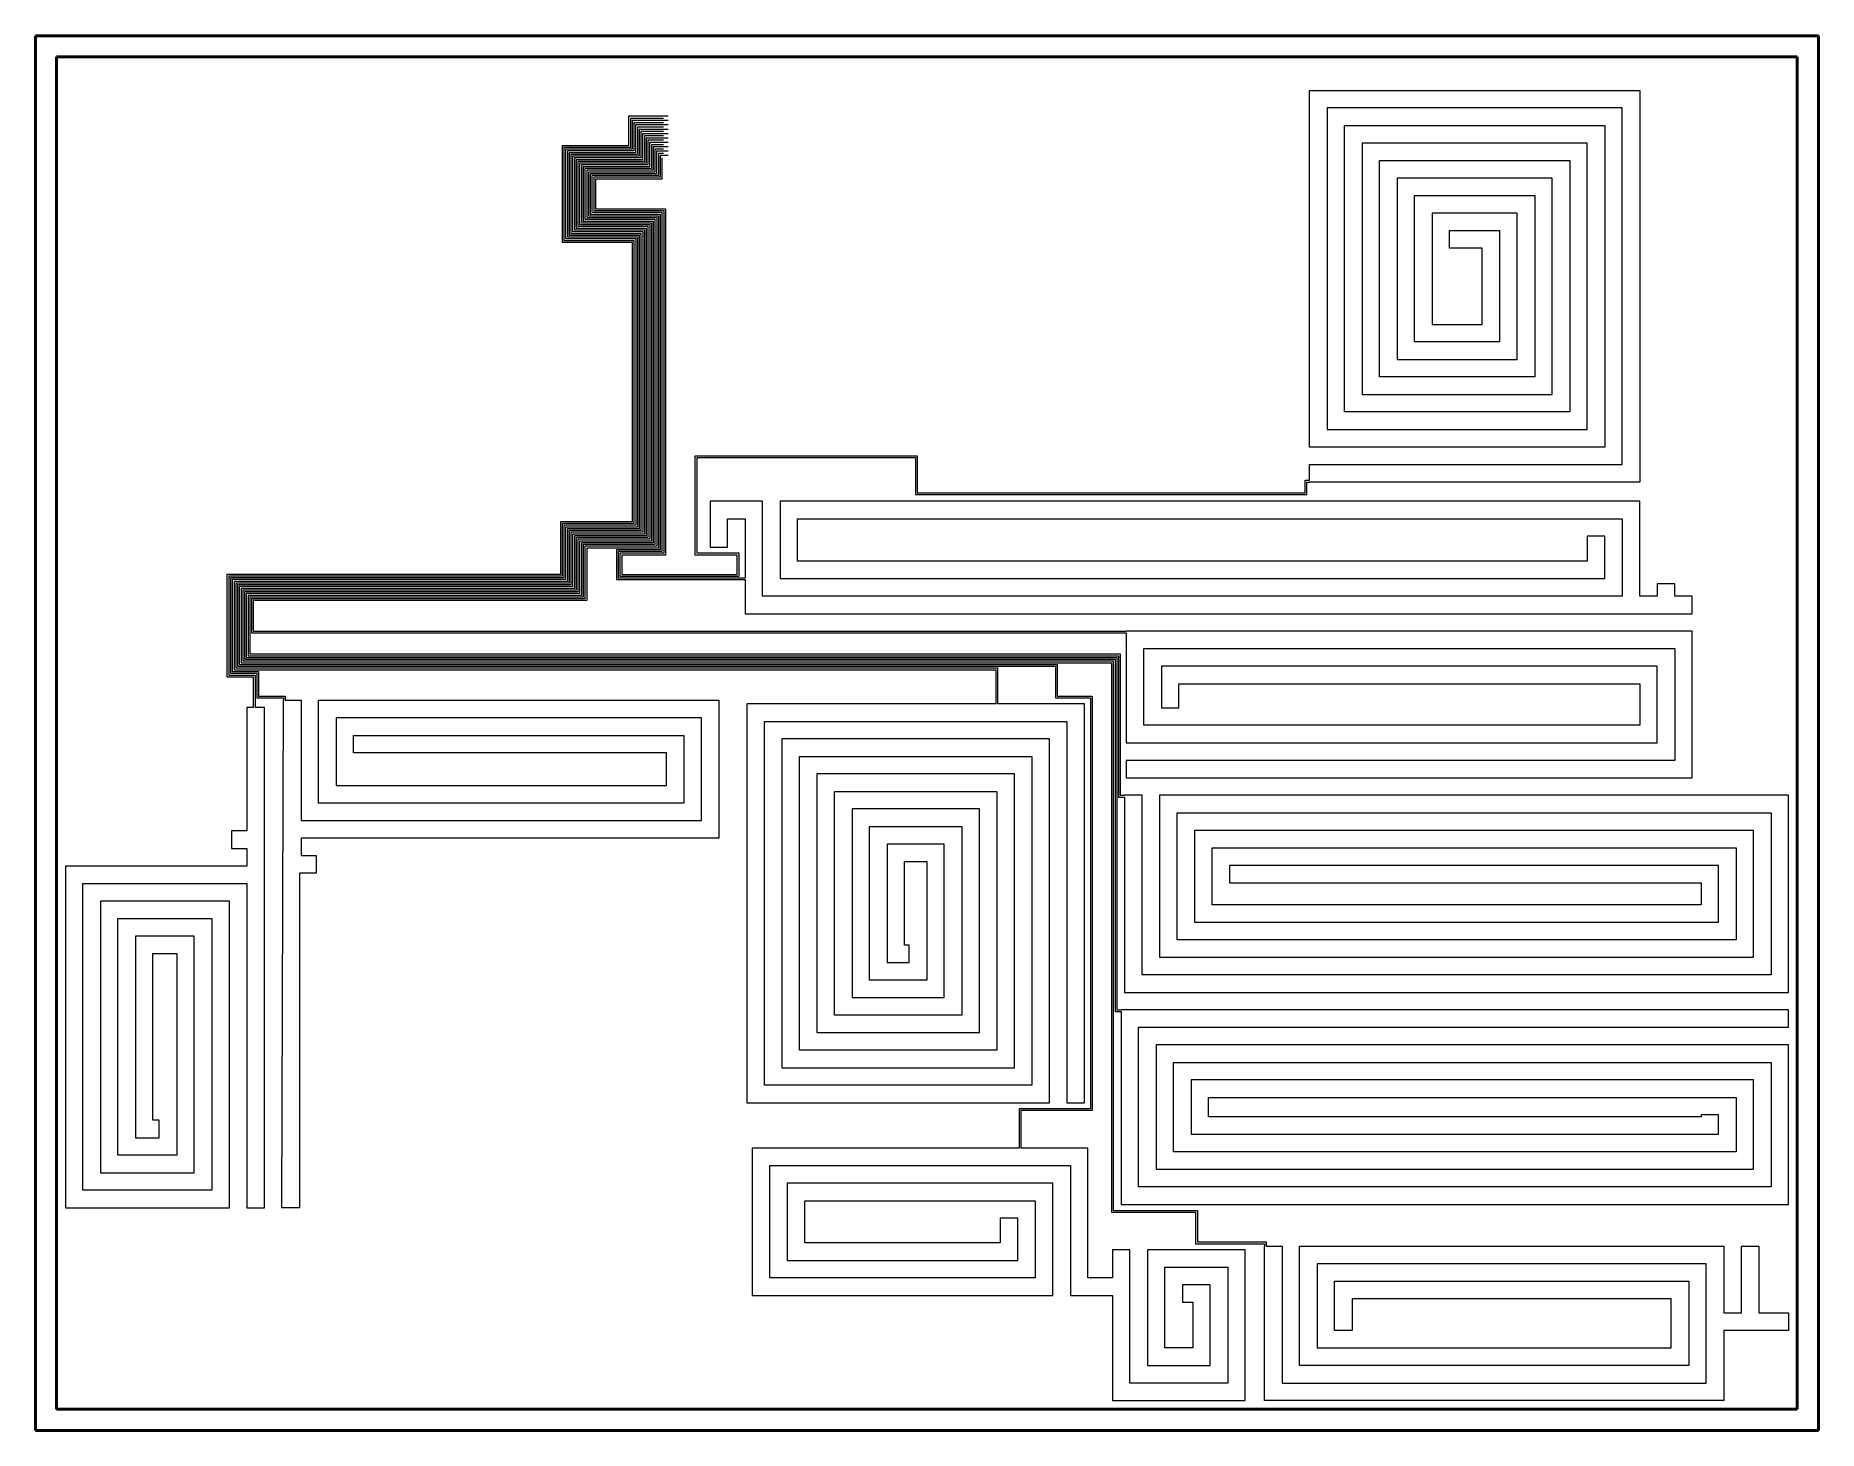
# Model space of a CAD drawing. Header units: millimetres. Extents: x -6611 to 13745, y -13256 to 2662.
import ezdxf

# ---------------------------------------------------------------- set-up
doc = ezdxf.new("R2010")
doc.units = ezdxf.units.MM
doc.layers.add('A-DETL-THIN', color=151, linetype='Continuous', lineweight=18)
doc.layers.add('A-WALL', color=113, linetype='Continuous', lineweight=18)

msp = doc.modelspace()

# ---------------------------------------------------------------- linework, layer by layer
at = {"layer": 'A-DETL-THIN'}
for p, q in [((7935, -2033), (7935, 2037)), ((7935, 2037), (11706, 2037)), ((11706, 2037), (11706, -2433)), ((11506, 1837), (8135, 1837)), ((8135, 1837), (8135, -1833)), ((11506, -2233), (11506, 1837)), ((610, 1743), (160, 1743)), ((160, 1743), (160, 1406)), ((560, 1718), (180, 1718)), ((180, 1718), (180, 1386)), ((610, 1693), (200, 1693)), ((200, 1693), (200, 1366)), ((560, 1668), (220, 1668)), ((220, 1668), (220, 1346)), ((610, 1643), (240, 1643)), ((240, 1643), (240, 1326)), ((8335, -1633), (8335, 1637)), ((8335, 1637), (11306, 1637)), ((11306, 1637), (11306, -2033)), ((560, 1618), (260, 1618)), ((260, 1618), (260, 1306)), ((610, 1593), (280, 1593)), ((280, 1593), (280, 1286)), ((560, 1568), (300, 1568)), ((300, 1568), (300, 1266)), ((610, 1543), (320, 1543)), ((320, 1543), (320, 1246)), ((560, 1518), (340, 1518)), ((340, 1518), (340, 1226)), ((610, 1493), (360, 1493)), ((360, 1493), (360, 1206)), ((560, 1468), (380, 1468)), ((380, 1468), (380, 1186)), ((610, 1443), (400, 1443)), ((400, 1443), (400, 1166)), ((11106, 1437), (8535, 1437)), ((8535, 1437), (8535, -1433)), ((11106, -1833), (11106, 1437)), ((160, 1406), (-599, 1406)), ((-599, 1406), (-599, 306)), ((180, 1386), (-579, 1386)), ((-579, 1386), (-579, 326)), ((200, 1366), (-559, 1366)), ((-559, 1366), (-559, 346)), ((220, 1346), (-539, 1346)), ((-539, 1346), (-539, 366)), ((240, 1326), (-519, 1326)), ((-519, 1326), (-519, 386)), ((260, 1306), (-499, 1306)), ((-499, 1306), (-499, 406)), ((280, 1286), (-479, 1286)), ((-479, 1286), (-479, 426)), ((300, 1266), (-459, 1266)), ((-459, 1266), (-459, 446)), ((320, 1246), (-439, 1246)), ((-439, 1246), (-439, 466)), ((340, 1226), (-419, 1226)), ((-419, 1226), (-419, 486)), ((560, 1418), (420, 1418)), ((420, 1418), (420, 1146)), ((610, 1393), (440, 1393)), ((440, 1393), (440, 1126)), ((560, 1368), (460, 1368)), ((460, 1368), (460, 1106)), ((610, 1343), (480, 1343)), ((480, 1343), (480, 1086)), ((560, 1318), (500, 1318)), ((500, 1318), (500, 1066)), ((610, 1293), (520, 1293)), ((520, 1293), (520, 1046)), ((540, 1268), (540, 1026)), ((8735, -1233), (8735, 1237)), ((8735, 1237), (10906, 1237)), ((10906, 1237), (10906, -1633)), ((360, 1206), (-399, 1206)), ((-399, 1206), (-399, 506)), ((380, 1186), (-379, 1186)), ((-379, 1186), (-379, 526)), ((400, 1166), (-359, 1166)), ((-359, 1166), (-359, 546)), ((420, 1146), (-339, 1146)), ((-339, 1146), (-339, 566)), ((440, 1126), (-319, 1126)), ((-319, 1126), (-319, 586)), ((460, 1106), (-299, 1106)), ((-299, 1106), (-299, 606)), ((480, 1086), (-279, 1086)), ((-279, 1086), (-279, 626)), ((500, 1066), (-259, 1066)), ((-259, 1066), (-259, 646)), ((520, 1046), (-239, 1046)), ((-239, 1046), (-239, 666)), ((540, 1026), (-219, 1026)), ((-219, 1026), (-219, 686)), ((10706, 1037), (8935, 1037)), ((8935, 1037), (8935, -1033)), ((10706, -1433), (10706, 1037)), ((9135, -833), (9135, 837)), ((9135, 837), (10506, 837)), ((10506, 837), (10506, -1233)), ((-279, 626), (521, 626)), ((-259, 646), (541, 646)), ((-239, 666), (561, 666)), ((-219, 686), (581, 686)), ((521, 626), (521, -3206)), ((541, 646), (541, -3226)), ((561, 666), (561, -3246)), ((581, 686), (581, -3266)), ((10306, 637), (9335, 637)), ((9335, 637), (9335, -633)), ((10306, -1033), (10306, 637)), ((-479, 426), (321, 426)), ((-459, 446), (341, 446)), ((-439, 466), (361, 466)), ((-419, 486), (381, 486)), ((-399, 506), (401, 506)), ((-379, 526), (421, 526)), ((-359, 546), (441, 546)), ((-339, 566), (461, 566)), ((-319, 586), (481, 586)), ((-299, 606), (501, 606)), ((321, 426), (321, -3006)), ((341, 446), (341, -3026)), ((361, 466), (361, -3046)), ((381, 486), (381, -3066)), ((401, 506), (401, -3086)), ((421, 526), (421, -3106)), ((441, 546), (441, -3126)), ((461, 566), (461, -3146)), ((481, 586), (481, -3166)), ((501, 606), (501, -3186)), ((9535, 237), (9535, 437)), ((9535, 437), (10106, 437)), ((10106, 437), (10106, -833)), ((-599, 306), (201, 306)), ((-579, 326), (221, 326)), ((-559, 346), (241, 346)), ((-539, 366), (261, 366)), ((-519, 386), (281, 386)), ((-499, 406), (301, 406)), ((201, 306), (201, -2886)), ((221, 326), (221, -2906)), ((241, 346), (241, -2926)), ((261, 366), (261, -2946)), ((281, 386), (281, -2966)), ((301, 406), (301, -2986)), ((9906, 237), (9535, 237)), ((9906, -633), (9906, 237)), ((9335, -633), (9906, -633)), ((10106, -833), (9135, -833)), ((8935, -1033), (10306, -1033)), ((10506, -1233), (8735, -1233)), ((8535, -1433), (10706, -1433)), ((10906, -1633), (8335, -1633)), ((11306, -2033), (7935, -2033)), ((8135, -1833), (11106, -1833)), ((921, -3266), (921, -2134)), ((921, -2134), (3455, -2134)), ((941, -3246), (941, -2154)), ((941, -2154), (3435, -2154)), ((3435, -2154), (3435, -2574)), ((3455, -2134), (3455, -2554)), ((7935, -2413), (7935, -2233)), ((7935, -2233), (11506, -2233)), ((7885, -2554), (7885, -2413)), ((7885, -2413), (7935, -2413)), ((7905, -2574), (7905, -2433)), ((7905, -2433), (7935, -2433)), ((11706, -2433), (7935, -2433)), ((3435, -2574), (7905, -2574)), ((3455, -2554), (7885, -2554)), ((1690, -2651), (1090, -2651)), ((1090, -2651), (1090, -3177)), ((1690, -3735), (1690, -2651)), ((11706, -2651), (1890, -2651)), ((1890, -2651), (1890, -3535)), ((11706, -3735), (11706, -2651)), ((201, -2886), (-619, -2886)), ((-619, -2886), (-619, -3486)), ((221, -2906), (-599, -2906)), ((-599, -2906), (-599, -3506)), ((241, -2926), (-579, -2926)), ((-579, -2926), (-579, -3526)), ((261, -2946), (-559, -2946)), ((-559, -2946), (-559, -3546)), ((281, -2966), (-539, -2966)), ((-539, -2966), (-539, -3566)), ((301, -2986), (-519, -2986)), ((-519, -2986), (-519, -3586)), ((321, -3006), (-499, -3006)), ((-499, -3006), (-499, -3606)), ((341, -3026), (-479, -3026)), ((-479, -3026), (-479, -3626)), ((361, -3046), (-459, -3046)), ((-459, -3046), (-459, -3646)), ((1290, -3177), (1290, -2851)), ((1290, -2851), (1490, -2851)), ((1490, -2851), (1490, -3526)), ((2090, -3335), (2090, -2851)), ((2090, -2851), (11506, -2851)), ((11306, -3051), (11106, -3051)), ((11106, -3051), (11106, -3335)), ((11306, -3535), (11306, -3051)), ((11506, -2851), (11506, -3735)), ((381, -3066), (-439, -3066)), ((-439, -3066), (-439, -3666)), ((401, -3086), (-419, -3086)), ((-419, -3086), (-419, -3686)), ((421, -3106), (-399, -3106)), ((-399, -3106), (-399, -3706)), ((441, -3126), (-379, -3126)), ((-379, -3126), (-379, -3726)), ((461, -3146), (-359, -3146)), ((-359, -3146), (-359, -3746)), ((481, -3166), (-339, -3166)), ((-339, -3166), (-339, -3766)), ((501, -3186), (-319, -3186)), ((-319, -3186), (-319, -3786)), ((521, -3206), (21, -3206)), ((21, -3206), (21, -3546)), ((541, -3226), (41, -3226)), ((41, -3226), (41, -3526)), ((561, -3246), (61, -3246)), ((61, -3246), (61, -3506)), ((1421, -3246), (941, -3246)), ((1090, -3177), (1290, -3177)), ((1421, -3506), (1421, -3246)), ((581, -3266), (81, -3266)), ((81, -3266), (81, -3486)), ((1401, -3266), (921, -3266)), ((1401, -3486), (1401, -3266)), ((11106, -3335), (2090, -3335)), ((-619, -3486), (-4426, -3486)), ((-4426, -3486), (-4426, -4655)), ((-599, -3506), (-4406, -3506)), ((-4406, -3506), (-4406, -4635)), ((-579, -3526), (-4386, -3526)), ((-4386, -3526), (-4386, -4615)), ((-559, -3546), (-4366, -3546)), ((-4366, -3546), (-4366, -4595)), ((-539, -3566), (-4346, -3566)), ((-4346, -3566), (-4346, -4575)), ((-519, -3586), (-4326, -3586)), ((-4326, -3586), (-4326, -4555)), ((-499, -3606), (-4306, -3606)), ((-4306, -3606), (-4306, -4535)), ((-479, -3626), (-4286, -3626)), ((-4286, -3626), (-4286, -4515)), ((-459, -3646), (-4266, -3646)), ((-4266, -3646), (-4266, -4495)), ((21, -3546), (1490, -3546)), ((41, -3526), (1490, -3526)), ((61, -3506), (1421, -3506)), ((81, -3486), (1401, -3486)), ((1490, -3546), (1490, -3935)), ((1890, -3535), (11306, -3535)), ((12106, -3595), (11906, -3595)), ((11906, -3595), (11906, -3735)), ((12106, -3735), (12106, -3595)), ((-439, -3666), (-4246, -3666)), ((-4246, -3666), (-4246, -4475)), ((-419, -3686), (-4226, -3686)), ((-4226, -3686), (-4226, -4455)), ((-399, -3706), (-4206, -3706)), ((-4206, -3706), (-4206, -4435)), ((-379, -3726), (-4186, -3726)), ((-4186, -3726), (-4186, -4415)), ((-359, -3746), (-4166, -3746)), ((-4166, -3746), (-4166, -4395)), ((-339, -3766), (-4146, -3766)), ((-4146, -3766), (-4146, -4154)), ((-319, -3786), (-4126, -3786)), ((-4126, -3786), (-4126, -4134)), ((11506, -3735), (1690, -3735)), ((11906, -3735), (11706, -3735)), ((12306, -3735), (12106, -3735)), ((12306, -3935), (12306, -3735)), ((1490, -3935), (12306, -3935)), ((-4146, -4154), (5843, -4154)), ((-4126, -4134), (5843, -4134)), ((12306, -4134), (5843, -4134)), ((5843, -4154), (5843, -5409)), ((12306, -5809), (12306, -4134)), ((-4246, -4475), (5694, -4475)), ((-4226, -4455), (5714, -4455)), ((-4206, -4435), (5734, -4435)), ((-4186, -4415), (5754, -4415)), ((-4166, -4395), (5774, -4395)), ((5694, -4475), (5694, -10746)), ((5714, -4455), (5714, -8476)), ((5734, -4435), (5734, -8456)), ((5754, -4415), (5754, -6028)), ((5774, -4395), (5774, -6008)), ((6043, -5209), (6043, -4334)), ((6043, -4334), (12106, -4334)), ((12106, -4334), (12106, -5609)), ((-4426, -4655), (-4126, -4655)), ((-4406, -4635), (-4106, -4635)), ((-4386, -4615), (-4086, -4615)), ((-4366, -4595), (-4066, -4595)), ((-4346, -4575), (4354, -4575)), ((-4326, -4555), (4374, -4555)), ((-4306, -4535), (5034, -4535)), ((-4286, -4515), (5054, -4515)), ((-4266, -4495), (5674, -4495)), ((-4126, -4655), (-4126, -5004)), ((-4106, -4635), (-4106, -5004)), ((-4086, -4615), (-4086, -4895)), ((-4066, -4595), (-4066, -4875)), ((4354, -4575), (4354, -4964)), ((4374, -4555), (4374, -4964)), ((5034, -4535), (5034, -4895)), ((5054, -4515), (5054, -4875)), ((5674, -4495), (5674, -10766)), ((11906, -4534), (6243, -4534)), ((6243, -4534), (6243, -5009)), ((11906, -5409), (11906, -4534)), ((-4066, -4875), (-3760, -4875)), ((-3760, -4875), (-3760, -4924)), ((5054, -4875), (5454, -4875)), ((5454, -4875), (5454, -9606)), ((6443, -5009), (6443, -4734)), ((6443, -4734), (11706, -4734)), ((11706, -4734), (11706, -5209)), ((-4126, -5004), (-4199, -5004)), ((-4199, -5004), (-4199, -6415)), ((-3999, -5004), (-4106, -5004)), ((-4086, -4895), (-3780, -4895)), ((-3999, -10716), (-3999, -5004)), ((-3799, -10716), (-3780, -4924)), ((-3780, -4895), (-3780, -4924)), ((-3760, -4924), (-3580, -4924)), ((-3580, -4924), (-3580, -6296)), ((-3380, -6096), (-3380, -4924)), ((-3380, -4924), (1192, -4924)), ((1192, -4924), (1192, -6496)), ((4354, -4964), (1511, -4964)), ((1511, -4964), (1511, -9517)), ((5365, -4964), (4374, -4964)), ((5034, -4895), (5434, -4895)), ((5365, -9517), (5365, -4964)), ((5434, -4895), (5434, -9586)), ((6243, -5009), (6443, -5009)), ((992, -5124), (-3180, -5124)), ((-3180, -5124), (-3180, -5896)), ((992, -6296), (992, -5124)), ((1711, -9317), (1711, -5164)), ((1711, -5164), (5165, -5164)), ((5165, -5164), (5165, -9517)), ((11706, -5209), (6043, -5209)), ((-2980, -5524), (-2980, -5324)), ((-2980, -5324), (792, -5324)), ((792, -5324), (792, -6096)), ((4965, -5364), (1911, -5364)), ((1911, -5364), (1911, -9117)), ((4965, -9517), (4965, -5364)), ((5843, -5409), (11906, -5409)), ((592, -5524), (-2980, -5524)), ((592, -5896), (592, -5524)), ((2111, -8917), (2111, -5564)), ((2111, -5564), (4765, -5564)), ((4765, -5564), (4765, -9317)), ((12106, -5609), (5843, -5609)), ((5843, -5609), (5843, -5809)), ((-3180, -5896), (592, -5896)), ((4565, -5764), (2311, -5764)), ((2311, -5764), (2311, -8717)), ((4565, -9117), (4565, -5764)), ((5843, -5809), (12306, -5809)), ((792, -6096), (-3380, -6096)), ((2511, -8517), (2511, -5964)), ((2511, -5964), (4365, -5964)), ((4365, -5964), (4365, -8917)), ((5754, -6028), (5823, -6028)), ((5774, -6008), (5823, -6008)), ((6023, -6008), (5823, -6008)), ((5823, -6028), (5823, -8257)), ((6023, -8057), (6023, -6008)), ((13406, -6008), (6223, -6008)), ((6223, -6008), (6223, -7857)), ((13406, -8257), (13406, -6008)), ((-3580, -6296), (992, -6296)), ((4165, -6164), (2711, -6164)), ((2711, -6164), (2711, -8317)), ((4165, -8717), (4165, -6164)), ((6423, -7657), (6423, -6208)), ((6423, -6208), (13206, -6208)), ((13206, -6208), (13206, -8057)), ((-4199, -6415), (-4376, -6415)), ((-4376, -6415), (-4376, -6615)), ((1192, -6496), (-3580, -6496)), ((-3580, -6496), (-3580, -6696)), ((2911, -8117), (2911, -6364)), ((2911, -6364), (3965, -6364)), ((3965, -6364), (3965, -8517)), ((13006, -6408), (6623, -6408)), ((6623, -6408), (6623, -7457)), ((13006, -7857), (13006, -6408)), ((-4376, -6615), (-4199, -6615)), ((-4199, -6615), (-4199, -6815)), ((-3580, -6696), (-3408, -6696)), ((-3408, -6696), (-3408, -6896)), ((3765, -6564), (3111, -6564)), ((3111, -6564), (3111, -7917)), ((3765, -8317), (3765, -6564)), ((6823, -7257), (6823, -6608)), ((6823, -6608), (12806, -6608)), ((12806, -6608), (12806, -7657)), ((-4199, -6815), (-6271, -6815)), ((-6271, -6815), (-6271, -10716)), ((-3408, -6896), (-3599, -6896)), ((-3599, -6896), (-3599, -10716)), ((3311, -7717), (3311, -6764)), ((3311, -6764), (3565, -6764)), ((3565, -6764), (3565, -8117)), ((12606, -6808), (7023, -6808)), ((7023, -6808), (7023, -7008)), ((12606, -7457), (12606, -6808)), ((-6071, -10516), (-6071, -7015)), ((-6071, -7015), (-4199, -7015)), ((-4199, -7015), (-4199, -10716)), ((7023, -7008), (12406, -7008)), ((12406, -7008), (12406, -7257)), ((-4399, -7215), (-5871, -7215)), ((-5871, -7215), (-5871, -10316)), ((-4399, -10716), (-4399, -7215)), ((12406, -7257), (6823, -7257)), ((-5671, -10116), (-5671, -7415)), ((-5671, -7415), (-4599, -7415)), ((-4599, -7415), (-4599, -10516)), ((6623, -7457), (12606, -7457)), ((-4799, -7615), (-5471, -7615)), ((-5471, -7615), (-5471, -9916)), ((-4799, -10316), (-4799, -7615)), ((3365, -7717), (3311, -7717)), ((3365, -7917), (3365, -7717)), ((12806, -7657), (6423, -7657)), ((-5271, -9716), (-5271, -7815)), ((-5271, -7815), (-4999, -7815)), ((-4999, -7815), (-4999, -10116)), ((3111, -7917), (3365, -7917)), ((6223, -7857), (13006, -7857)), ((3565, -8117), (2911, -8117)), ((13206, -8057), (6023, -8057)), ((2711, -8317), (3765, -8317)), ((5823, -8257), (13406, -8257)), ((3965, -8517), (2511, -8517)), ((5714, -8476), (5783, -8476)), ((5734, -8456), (5783, -8456)), ((13406, -8456), (5783, -8456)), ((5783, -8476), (5783, -10677)), ((13406, -8656), (13406, -8456)), ((2311, -8717), (4165, -8717)), ((5983, -10477), (5983, -8656)), ((5983, -8656), (13406, -8656)), ((4365, -8917), (2111, -8917)), ((13406, -8856), (6183, -8856)), ((6183, -8856), (6183, -10277)), ((13406, -10677), (13406, -8856)), ((1911, -9117), (4565, -9117)), ((6383, -10077), (6383, -9056)), ((6383, -9056), (13206, -9056)), ((13206, -9056), (13206, -10477)), ((4765, -9317), (1711, -9317)), ((13006, -9256), (6583, -9256)), ((6583, -9256), (6583, -9877)), ((13006, -10277), (13006, -9256)), ((1511, -9517), (4965, -9517)), ((5165, -9517), (5365, -9517)), ((6783, -9677), (6783, -9456)), ((6783, -9456), (12806, -9456)), ((12806, -9456), (12806, -10077)), ((-5199, -9716), (-5271, -9716)), ((-5199, -9916), (-5199, -9716)), ((5434, -9586), (4618, -9586)), ((4618, -9586), (4618, -10035)), ((5454, -9606), (4638, -9606)), ((4638, -9606), (4638, -10035)), ((12406, -9677), (6783, -9677)), ((12606, -9656), (12406, -9656)), ((12406, -9656), (12406, -9677)), ((12606, -9877), (12606, -9656)), ((-5471, -9916), (-5199, -9916)), ((6583, -9877), (12606, -9877)), ((-4999, -10116), (-5671, -10116)), ((4618, -10035), (1571, -10035)), ((1571, -10035), (1571, -11716)), ((5404, -10035), (4638, -10035)), ((5404, -11516), (5404, -10035)), ((12806, -10077), (6383, -10077)), ((-5871, -10316), (-4799, -10316)), ((1771, -11516), (1771, -10235)), ((1771, -10235), (5204, -10235)), ((5204, -10235), (5204, -11716)), ((6183, -10277), (13006, -10277)), ((-4599, -10516), (-6071, -10516)), ((5004, -10435), (1971, -10435)), ((1971, -10435), (1971, -11316)), ((5004, -11716), (5004, -10435)), ((13206, -10477), (5983, -10477)), ((-6271, -10716), (-4399, -10716)), ((-4199, -10716), (-3999, -10716)), ((-3599, -10716), (-3799, -10716)), ((2171, -11116), (2171, -10635)), ((2171, -10635), (4804, -10635)), ((4804, -10635), (4804, -11516)), ((5674, -10766), (6634, -10766)), ((5694, -10746), (6654, -10746)), ((5783, -10677), (13406, -10677)), ((6634, -10766), (6634, -11126)), ((6654, -10746), (6654, -11106)), ((4604, -10835), (4404, -10835)), ((4404, -10835), (4404, -11116)), ((4604, -11316), (4604, -10835)), ((4404, -11116), (2171, -11116)), ((5884, -11195), (5684, -11195)), ((5684, -11195), (5684, -11516)), ((5884, -12716), (5884, -11195)), ((7202, -11195), (6084, -11195)), ((6084, -11195), (6084, -12516)), ((6634, -11126), (7421, -11126)), ((6654, -11106), (7441, -11106)), ((7202, -12916), (7202, -11195)), ((7421, -11126), (7421, -11155)), ((7421, -12916), (7421, -11155)), ((7441, -11106), (7441, -11155)), ((7441, -11155), (7621, -11155)), ((7621, -11155), (7621, -12716)), ((7821, -12516), (7821, -11155)), ((7821, -11155), (12666, -11155)), ((12666, -11155), (12666, -11916)), ((12866, -11916), (12866, -11155)), ((12866, -11155), (13066, -11155)), ((13066, -11155), (13066, -11916)), ((1971, -11316), (4604, -11316)), ((6284, -12316), (6284, -11395)), ((6284, -11395), (7002, -11395)), ((7002, -11395), (7002, -12716)), ((12466, -11355), (8021, -11355)), ((8021, -11355), (8021, -12316)), ((12466, -12716), (12466, -11355)), ((4804, -11516), (1771, -11516)), ((5684, -11516), (5404, -11516)), ((6802, -11595), (6484, -11595)), ((6484, -11595), (6484, -11795)), ((6802, -12516), (6802, -11595)), ((8221, -12116), (8221, -11555)), ((8221, -11555), (12266, -11555)), ((12266, -11555), (12266, -12516)), ((1571, -11716), (5004, -11716)), ((5204, -11716), (5684, -11716)), ((5684, -11716), (5684, -12916)), ((6484, -11795), (6602, -11795)), ((6602, -11795), (6602, -12316)), ((12066, -11755), (8421, -11755)), ((8421, -11755), (8421, -12116)), ((12066, -12316), (12066, -11755)), ((12666, -11916), (12866, -11916)), ((13066, -11916), (13406, -11916)), ((13406, -11916), (13406, -12116)), ((8421, -12116), (8221, -12116)), ((13406, -12116), (12666, -12116)), ((12666, -12116), (12666, -12916)), ((6602, -12316), (6284, -12316)), ((8021, -12316), (12066, -12316)), ((6084, -12516), (6802, -12516)), ((12266, -12516), (7821, -12516)), ((7002, -12716), (5884, -12716)), ((7621, -12716), (12466, -12716)), ((5684, -12916), (7202, -12916)), ((12666, -12916), (7421, -12916))]:
    msp.add_line(p, q, dxfattribs=at)
at = {"layer": 'A-WALL', "lineweight": 50}
for p, q in [((-6611, 2662), (-6611, -13256)), ((13745, 2662), (-6611, 2662)), ((13745, -13256), (13745, 2662)), ((-6371, -13016), (-6371, 2422)), ((-6371, 2422), (13505, 2422)), ((13505, 2422), (13505, -13016)), ((13505, -13016), (-6371, -13016)), ((-6611, -13256), (13745, -13256))]:
    msp.add_line(p, q, dxfattribs=at)

doc.saveas('drawing.dxf')
